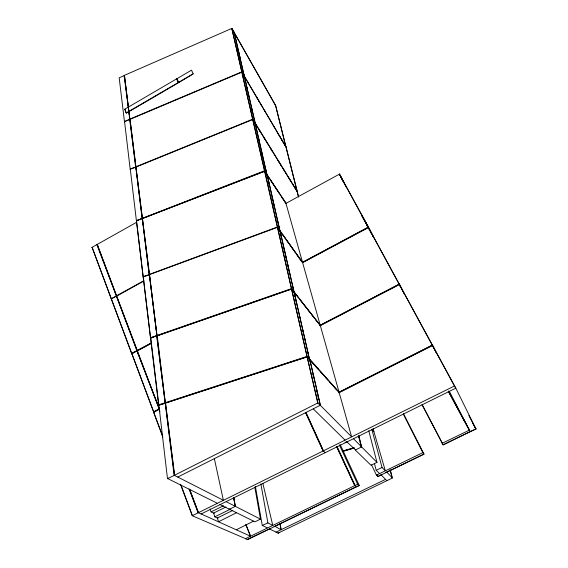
<?xml version="1.0" encoding="UTF-8"?>
<svg xmlns="http://www.w3.org/2000/svg" width="568" height="568" viewBox="0 0 568 568"><rect width="100%" height="100%" fill="white"/><g stroke="black" fill="none" stroke-linecap="round" stroke-linejoin="round"><path stroke-width="0.85" d="M274.841 526.259L281.039 529.781L279.903 523.717M340.303 175.888L339.373 174.056L455.898 388.327L475.97 429.032L470.219 431.609L449.394 391.437M159.423 409.003L136.852 350.641L97.213 244.354L159.253 408.768L159.026 409.372L159.956 411.843M151.301 342.93L131.613 353.53L92.066 247.236L162.633 436.054M137.016 350.875L159.303 409.301L153.587 412.276L162.838 437.005M278.895 532.798L278.008 533.174L392.275 478.079L390.386 470.339M310.163 362.235L294.167 292.009L291.476 288.636L264.83 171.188L142.405 218.531L174.135 475.459L167.489 478.654L158.848 405.048L165.43 403.145L174.482 475.402L223.366 500.266L214.314 458.426M277.44 227.42L307.018 356.434L309.887 359.658L320.451 405.431L351.627 436.842L339.181 392.609L309.56 359.643L280.01 230.658L277.475 227.335L149.441 274.628L156.967 335.61L150.57 338.279L158.657 405.353L307.16 356.768L291.576 289.069L156.69 336.022L165.174 402.989M275.97 532.173L385.544 479.371M156.775 335.901L150.52 337.853L136.434 220.995L142.27 218.353L135.851 167.141L252.76 119.55L255.231 123.249L266.868 174.468L285.952 203.394L339.181 392.609M295.005 296.489L267.088 174.624L264.83 171.188L142.405 218.531L149.526 274.536L149.029 274.784M320.331 325.585L293.912 291.76L320.203 325.152M229.479 509.24L229.081 509.034L229.465 509.262L235.358 506.365L260.456 519.131L254.812 487.095M475.082 429.287L443.161 444.929L422.102 404.87M432.979 346.636L433.448 346.998L433.178 346.48M338.67 392.665L432.504 345.067L338.521 392.41M151.464 343.164L137.129 350.591L96.837 244.645L136.583 222.308M340.289 444.815L359.203 485.406L247.676 539.593L245.34 538.741L357.67 484.227L359.253 485.562L356.626 486.819L354.936 485.626L336.739 446.37M319.777 325.379L399.389 284.099L319.919 325.627M400.241 286.336L400.106 286.08M302.737 262.437L368.447 227.129L302.588 262.182M369.605 229.429L371.486 233.675M298.328 196.429L275.629 105.57L231.808 28.4L241.89 72.15L129.973 119.365L142.49 218.46L142.099 218.609L130.051 119.33L124.527 121.339L124.491 121.843L129.852 119.259L124.449 75.331L231.858 28.4L234.257 32.326L244.141 75.885L243.218 74.401M153.587 412.276L159.04 409.201M153.701 411.97L131.868 353.623M131.755 353.907L137.385 350.676M135.56 167.106L136.022 166.9L130.264 168.902L130.221 169.427L124.527 121.339M116.305 296.219L116.688 295.9L111.122 298.732M129.852 119.259L124.449 75.331L124.101 75.48L129.894 119.564L129.937 119.06L241.776 71.859L244.254 75.672L254.996 123.164L254.102 121.722M298.669 197.124L286.009 146.828L241.847 72.164L264.752 170.833L267.244 174.866L279.868 230.849L302.616 262.636M296.929 191.018L255.316 123.178L243.161 71.632M135.816 166.814L252.639 119.259L255.16 122.922L255.706 126.053M91.959 247.499L96.872 244.545M142.099 218.609L136.391 220.64L142.49 218.46M167.716 478.817L168.717 478.192M142.27 218.353L264.454 170.791L277.347 227.022L278.838 229.259M124.825 109.141L126.302 113.181L178.402 82.779L176.698 78.824L124.804 109.184L126.174 112.954L178.281 82.552L176.691 78.86M373.78 431.254L385.338 470.815L382.03 467.478L371.891 429.543L373.78 431.254L373.041 428.733M111.25 299.087L116.333 296.091M116.447 295.821L143.704 280.798M116.582 296.176L143.86 281.032M143.15 276.687L136.483 220.455M143.193 277.077L143.243 276.51L149.526 274.536L157.017 336.036M149.299 274.415L277.347 227.022L302.503 262.231M285.825 146.714L275.629 105.57L234.037 32.262M309.425 359.317L307.018 356.434L158.6 404.885M150.52 337.853L143.292 276.9L149.349 274.805M294.011 292.193L294.068 291.583L291.476 288.636L150.619 337.69L150.57 338.279M131.613 353.53L137.129 350.591M165.43 403.145L157.208 335.752L291.611 288.956L293.883 291.874M137.271 350.967L151.45 343.306M267.741 178.253L266.868 174.468L286.258 203.635M177.763 477.07L320.295 405.268L317.704 403.031L174.135 475.459M244.254 76.169L234.194 32.539M266.953 174.83L255.032 123.128L256.083 124.924M150.761 337.995L158.848 405.048M245.44 538.62L192.282 515.73L198.367 512.719L250.452 536.192L245.88 524.754M297.029 191.274L255.11 123.455M201.143 513.962L455.82 388.171L454.457 385.991L198.367 512.719L189.655 489.659M153.438 411.871L159.154 408.896M285.292 203.756L339.423 174.142L346.523 187.646M233.775 497.532L235.074 506.422L234.506 502.921M313.295 408.917L345.053 440.094M167.603 478.526L217.068 503.113M376.967 462.373L361.61 446.902L355.284 450.012L371.01 465.277L376.967 462.373L368.76 430.729M358.727 435.798L361.34 446.952L360.062 441.876M309.56 359.643L307.16 356.768L317.704 403.031M356.399 486.733L356.626 486.819M422.095 404.402L443.097 444.779L470.219 431.609M468.863 415.549L475.941 429.053L475.991 428.677M178.636 82.346L193.184 73.854L191.537 70.155L177.038 78.654L178.757 82.573L193.184 73.854M302.772 262.551L368.653 227.498L339.373 174.056M319.969 325.776L399.602 284.49L399.148 284.142M338.727 392.836L432.738 345.486L432.262 345.124M345.032 442.472L346.615 441.691M210.096 508.878L211.069 511.896L223.451 505.783M225.922 507.004L213.611 513.074L214.825 516.845L217.97 518.272M214.825 516.845L230.388 509.191M232.802 510.383L217.338 517.988L218.559 521.758L236.515 512.705M236.394 529.738L253.591 521.126M219.922 504.519L254.925 521.822L260.456 519.131M262.87 483.446L272.754 525.386L267.89 522.908L262.274 525.407L255.415 486.563M374.461 463.552L376.201 470.311L382.03 467.478M376.428 475.132L422.855 452.632L424.04 454.187L377.897 476.531L376.428 475.132L371.536 464.894M442.096 443.31L469.445 430.132L448.642 391.48M247.13 539.515L270.02 528.595M274.01 526.664L355.454 487.223M377.897 476.531L381.824 474.45M385.8 472.526L423.976 454.038L403.457 413.61M124.371 75.53L119.181 77.795L124.449 121.538M135.851 167.141L130.306 169.236L136.391 220.64M135.645 167.056L129.689 119.486M343.171 450.871L353.339 447.889M342.426 451.361L354.283 447.882M342.419 451.496L354.283 448.024M355.433 449.856L347.027 442.003M340.985 176.74L340.899 176.563M278.029 533.033L269.516 529.014M362.263 216.252L371.486 233.462M285.952 203.394L281.437 196.784M142.319 218.715L149.114 274.685M244.141 75.885L285.796 146.75L284.909 145.231M241.847 72.164L264.454 170.791L266.385 173.843M433.072 346.792L433.86 348.454M211.069 511.896L214.25 513.373M262.274 525.407L267.201 527.835M226.178 501.693L235.188 506.273M325.301 452.639L323.313 450.935L305.79 412.467M376.201 470.311L379.594 473.598M386.844 480.635L381.021 474.841M353.552 438.78L361.496 446.789M392.417 477.944L386.737 472.072M311.349 361.482L313.699 364.123M316.049 366.765L318.399 369.406M320.75 372.047L323.1 374.688M325.45 377.329L327.8 379.971M329.561 381.952L331.911 384.593M334.261 387.234L336.611 389.875M371.891 429.543L373.055 430.856M339.053 392.147L309.78 359.182L309.588 359.501M372.139 429.685L373.9 431.666M295.672 294.174L298.392 297.653M299.478 299.052L302.737 303.227M303.823 304.625L306.535 308.104M307.622 309.503L310.341 312.982M311.427 314.381L314.686 318.556M315.772 319.954L316.859 321.346M279.903 230.771L281.437 232.937M282.466 234.385L285.534 238.73M286.556 240.172L288.608 243.069M289.63 244.517L295.261 252.476M296.283 253.924L301.913 261.876M270.844 180.638L279.03 193.113M258.866 129.433L260.719 132.436M263.509 136.945L264.901 139.196M266.293 141.446L267.684 143.704M270.474 148.205L272.328 151.209M277.901 160.226L279.754 163.229M280.684 164.734L281.614 166.232M282.537 167.737L284.398 170.741M285.328 172.239L286.258 173.744M288.111 176.747L289.041 178.253M289.971 179.751L290.894 181.256M292.754 184.259L293.684 185.757M294.607 187.262L296.468 190.266M247.385 81.48L248.273 82.999M256.317 96.659L257.212 98.179M258.546 100.458L259.441 101.97M260.336 103.49L261.23 105.009M264.354 110.32L265.249 111.839M273.293 125.5L274.188 127.019M277.312 132.33L278.206 133.849M279.101 135.369L279.988 136.888M281.33 139.16L282.225 140.679M283.12 142.199L284.014 143.718M368.348 227.42L454.457 385.991M399.361 284.532L400.177 286.208M470.425 431.545L470.034 431.73M472.903 423.458L475.856 428.911M448.408 391.089L460.57 413.689M462.253 416.805L464.766 421.484M448.237 391.217L469.218 430.168M364.365 220.1L361.809 215.428L368.114 227.186M362.214 216.209L364.62 220.888M366.63 224.786L367.432 226.348M372.296 235.031L373.105 236.607M368.916 228.748L369.718 230.303M364.919 221.158L368.554 228.229M341.098 177.45L343.079 181.348M403.323 414.143L422.855 452.632M368.447 227.129L373.765 237.708M399.389 284.099L404.423 294.302M377.088 474.784L377.848 476.375M432.504 345.067L436.181 352.82M339.323 444.822L357.67 484.227M337.243 447.051L355.071 485.484M336.504 446.427L354.695 485.668M305.939 412.325L323.455 450.772M305.52 412.538L323.029 450.985M241.89 72.15L231.808 28.4M245.987 524.633L250.552 536.071M189.762 489.531L198.466 512.577M189.052 488.906L198.062 512.776M180.986 485.122L192.382 515.588M180.567 484.419L192.282 515.73M390.024 469.622L392.055 477.234M358.848 435.926L361.61 446.902M358.791 436.799L359.643 440.186M309.73 359.473L320.295 405.268M238.07 49.537L238.851 52.938M239.632 56.338L240.42 59.739M246.576 86.428L247.357 89.843M248.145 93.258L248.933 96.674M251.688 108.623L252.476 112.031M258.497 138.159L259.1 140.75M261.891 152.856L262.686 156.314M265.277 167.553L266.072 171.011M268.529 181.675L269.324 185.097M272.086 197.082L272.874 200.504M273.662 203.926L274.45 207.348M277.212 219.333L278 222.755M278.796 226.185L279.584 229.607M280.464 233.427L281.252 236.856M284.021 248.869L284.816 252.298M285.605 255.728L286.4 259.164M287.387 263.453L288.175 266.882M288.97 270.318L289.758 273.748M292.527 285.761L293.322 289.19M295.793 299.918L296.588 303.355M299.357 315.375L299.954 317.952M302.723 329.972L303.518 333.409M304.306 336.845L305.101 340.282M307.87 352.302L308.467 354.879M312.954 374.347L313.749 377.805M316.341 389.045L317.136 392.502M317.938 395.96L318.733 399.418M318.03 402.989L307.132 356.91L165.544 402.996L174.596 475.224M280.017 523.597L281.153 529.66M260.847 483.9L267.89 522.908M233.945 497.625L235.358 506.365M233.938 499.421L234.222 501.168M369.725 229.642L369.725 229.642"/></g></svg>
